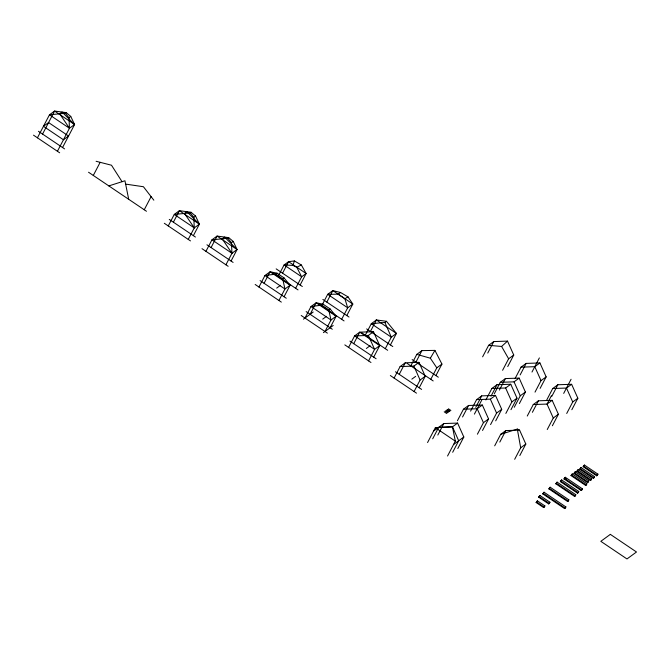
<?xml version="1.0" encoding="UTF-8"?>
<svg xmlns="http://www.w3.org/2000/svg" width="670" height="670" viewBox="0 0 670 670"><rect width="100%" height="100%" fill="white"/><g stroke="black" fill="none" stroke-linecap="round" stroke-linejoin="round"><path stroke-width="1" d="M278.075 276.459L284.088 264.952L292.941 265.404L294.415 260.932L301.349 264.993L306.14 273.502L300.127 285.01M37.436 137.811L49.471 114.796L54.597 111.052L66.213 112.627L70.744 116.404L74.588 124.52L62.553 147.534M42.562 134.067L54.597 111.052L74.588 124.52L69.454 128.263L57.427 151.278M93.298 175.44L100.157 162.324M144.243 209.76L151.102 196.645M168.254 225.941L174.275 214.434L179.401 210.681L191.017 212.264L195.556 216.041L199.392 224.148L193.37 235.656M173.388 222.189L179.401 210.681L199.392 224.148L194.258 227.892L188.245 239.399M205.941 251.325L211.955 239.818L217.08 236.066L228.704 237.641L233.235 241.426L237.071 249.533L231.058 261.04M211.067 247.573L217.08 236.066L237.071 249.533L231.946 253.277L225.924 264.784M258.947 287.028L264.96 275.521L270.085 271.777L277.045 273.184L283.988 277.857L290.077 285.236L284.063 296.743M264.072 283.284L270.085 271.777L290.077 285.236L284.951 288.988L278.929 300.495M282.564 273.184L288.577 261.677L294.415 260.932M295.637 288.293L301.651 276.785L306.14 273.502L288.577 261.677L284.088 264.952L301.651 276.785L296.751 267.255L292.941 265.404M304.984 318.041L310.997 306.533L316.123 302.79L323.082 304.197L330.025 308.87L336.114 316.248L330.101 327.756M310.109 314.297L316.123 302.79L336.114 316.248L330.988 320L324.967 331.508M321.684 305.838L327.697 294.331L332.831 290.587L340.561 292.514L347.99 296.844L352.822 304.046L346.8 315.553M326.818 302.095L332.831 290.587L352.822 304.046L347.688 307.798L341.675 319.305M348.584 347.412L354.606 335.904L359.731 332.161L373.483 331.7L379.722 345.628L373.701 357.135M353.718 343.668L359.731 332.161L379.722 345.628L374.589 349.372L368.575 360.879M365.292 335.209L371.306 323.702L376.431 319.959L386.481 321.298L396.422 333.425L390.409 344.933M370.418 331.466L376.431 319.959M385.275 348.676L391.297 337.169L396.422 333.425M394.094 378.073L400.116 366.565L405.241 362.813L418.993 362.353L425.232 376.28L419.211 387.788M399.228 374.321L405.241 362.813M410.802 365.87L416.815 354.363L421.941 350.611L434.922 350.393L441.932 364.078L435.919 375.585M415.928 362.118L421.941 350.611M414.085 391.531L420.098 380.024L425.232 376.28M430.785 379.329L436.806 367.822L441.932 364.078M427.569 442.552L435.341 427.686L452.468 426.832L457.593 423.088L463.824 437.016L457.811 448.523M432.694 438.8L438.708 427.293L452.468 426.832L458.699 440.76L452.685 452.267M437.82 435.056L443.842 423.549L457.593 423.088M482.618 356.825L488.631 345.326L493.756 341.574L507.517 341.114L513.748 355.041L507.734 366.549M487.743 353.082L493.756 341.574M457.426 420.735L463.447 409.228L468.573 405.476L482.325 405.023L488.564 418.943L482.542 430.45M462.56 416.983L468.573 405.476M470.583 411.12L476.605 399.613L481.73 395.87L495.482 395.409L501.721 409.328L495.7 420.835M447.552 456.01L455.324 441.153L452.468 426.832M475.717 407.377L481.73 395.87M474.402 414.119L481.789 399.99M485.859 399.957L491.881 388.458L497.006 384.706L510.758 384.245L516.997 398.173L510.976 409.68M502.601 370.292L508.622 358.785L513.748 355.041M490.993 396.213L497.006 384.706M494.267 393.818L500.281 382.31L505.415 378.567L519.166 378.106L525.397 392.034L519.384 403.541M499.393 390.074L505.415 378.567M477.417 434.194L483.43 422.686L488.564 418.943M490.574 424.587L496.587 413.08L501.721 409.328M515.021 378.659L521.034 367.152L526.168 363.408L539.919 362.947L546.15 376.867L540.137 388.374M520.146 374.915L526.168 363.408M505.85 413.423L511.863 401.916L516.997 398.173M531.988 372.043L539.375 357.914M514.259 407.285L520.272 395.777L525.397 392.034M494.686 445.835L500.699 434.328L505.833 430.576L519.585 430.115L525.816 444.043L519.803 455.55M499.812 442.083L505.833 430.576M535.012 392.126L541.025 380.619L546.15 376.867M527.265 416.045L533.278 404.538L538.412 400.794L552.164 400.333L558.395 414.253L552.381 425.76M532.39 412.301L538.412 400.794M514.677 459.293L520.691 447.786L525.816 444.043M546.72 400.015L552.733 388.508L557.859 384.756L571.619 384.295L577.85 398.223L571.837 409.73M551.41 395.71L547.03 404.077L553.269 418.005L547.256 429.512M551.846 396.263L557.859 384.756M563.688 393.399L571.075 379.27M566.711 413.474L572.724 401.966L577.85 398.223M538.672 497.173L539.936 495.507L549.936 502.232L549.308 503.438L548.663 503.907L538.672 497.173L539.936 495.507M536.134 502.534L537.399 500.867L544.894 505.917L544.266 507.115L543.63 507.584L536.134 502.534L537.399 500.867M542.759 493.882L544.032 492.216L565.89 506.939L565.262 508.136L564.626 508.605L542.759 493.882L544.032 492.216M548.872 488.882L550.145 487.216L568.847 499.82L568.227 501.018L567.582 501.487L548.872 488.882L550.145 487.216M555.84 483.799L557.105 482.132L575.815 494.728L575.187 495.926L574.55 496.395L555.84 483.799L557.105 482.132M548.663 503.907L549.936 502.232M560.363 481.604L561.628 479.938L578.754 491.47L578.126 492.668L577.481 493.137L560.363 481.604L561.628 479.938M564.006 478.941L565.271 477.274L582.389 488.815L581.769 490.013L581.125 490.482L564.006 478.941L565.271 477.274M571.024 475.591L572.297 473.925L586.886 483.748L586.267 484.946L585.622 485.415L571.024 475.591L572.297 473.925M573.964 473.439L575.237 471.772L588.729 480.859L588.101 482.065L587.456 482.526L573.964 473.439L575.237 471.772M576.828 471.353L578.093 469.687L591.585 478.774L590.965 479.971L590.32 480.44L576.828 471.353L578.093 469.687M579.768 469.201L581.032 467.534L594.524 476.63L593.896 477.827L593.26 478.296L579.768 469.201L581.032 467.534M583.168 466.722L584.433 465.055L597.925 474.142L597.297 475.34L596.66 475.809L583.168 466.722L584.433 465.055M567.582 501.487L568.847 499.82M574.55 496.395L575.815 494.728M577.481 493.137L578.754 491.47M581.125 490.482L582.389 488.815M585.622 485.415L586.886 483.748M587.456 482.526L588.729 480.859M590.32 480.44L591.585 478.774M593.26 478.296L594.524 476.63M596.66 475.809L597.925 474.142M436.806 367.822L430.349 358.207L434.922 350.393M488.631 345.326L501.595 346.457L507.517 341.114M65.35 113.264L68.993 117.694L69.454 128.263L49.471 114.796L65.35 113.264L66.213 112.627M68.993 117.694L70.744 116.404M190.154 212.892L193.798 217.323L194.258 227.892L174.275 214.434L190.154 212.892L191.017 212.264M193.798 217.323L195.556 216.041M227.834 238.277L231.477 242.708L231.946 253.277L211.955 239.818L227.834 238.277L228.704 237.641M231.477 242.708L233.235 241.426M275.73 274.139L282.681 278.812L284.951 288.988L264.96 275.521L275.73 274.139L277.045 273.184M282.681 278.812L283.988 277.857M276.685 288.1L280.504 285.311M321.767 305.151L328.719 309.825L330.988 320L310.997 306.533L321.767 305.151L323.082 304.197M303.426 319.18L313.208 312.027M328.719 309.825L330.025 308.87M322.722 319.113L326.541 316.324M323.417 332.638L333.199 325.494M371.306 323.702L384.898 322.454L386.481 321.298M368.358 335.444L374.589 349.372L354.606 335.904L368.358 335.444L373.483 331.7M366.331 348.484L370.15 345.695M400.116 366.565L413.867 366.105L418.993 362.353M411.841 379.145L415.66 376.356M433.582 431.044L443.842 423.549M463.447 409.228L477.199 408.767L482.325 405.023M476.605 399.613L490.356 399.153L495.482 395.409M491.881 388.458L505.632 387.997L510.758 384.245M500.281 382.31L514.041 381.85L519.166 378.106M521.034 367.152L534.786 366.691L539.919 362.947M453.573 444.503L463.824 437.016M552.733 388.508L566.485 388.047L571.619 384.295M552.164 400.333L547.03 404.077L533.278 404.538M553.269 418.005L558.395 414.253M544.258 506.386L544.894 505.917M565.254 507.408L565.89 506.939M338.107 294.172L344.899 298.761L347.688 307.798L327.697 294.331L338.107 294.172L340.561 292.514M344.899 298.761L347.99 296.844M296.751 267.255L301.349 264.993M108.833 185.908L124.955 180.774L128.707 199.3M500.699 434.328L517.307 429.076L519.585 430.115M125.625 184.108L143.422 186.729L153.84 200.188M96.103 161.286L111.496 165.222L122.049 181.696M416.815 354.363L430.349 358.207M376.23 319.825L396.221 333.283M583.805 466.253L597.297 475.34M371.398 323.769L391.389 337.236M580.404 468.732L593.896 477.827M322.848 299.423L349.011 317.044M366.641 328.92L392.804 346.541M412.151 359.581L438.314 377.202M577.473 470.884L590.965 479.971M276.174 268.871L302.329 286.5M574.609 472.97L588.101 482.065M271.869 272.28L298.033 289.909M317.915 303.292L344.07 320.922M361.515 332.672L387.679 350.293M407.025 363.324L433.189 380.945M571.669 475.122L586.267 484.946M564.634 477.744L566.343 478.899M564.643 478.481L581.769 490.013M560.999 481.135L578.126 492.668M38.433 131.286L64.596 148.908M169.259 219.408L195.422 237.038M206.938 244.793L233.101 262.414M260.102 280.613L286.266 298.234M306.148 311.625L332.303 329.246M349.941 341.122L376.104 358.752M395.451 371.783L421.614 389.404M448.381 408.775L450.877 410.459M447.485 409.429L449.989 411.112M556.477 483.33L575.187 495.926M446.806 409.923L449.302 411.606M445.977 410.534L448.473 412.218M445.156 411.129L447.652 412.812M33.5 135.164L59.663 152.785M88.54 172.24L146.479 211.268M164.317 223.286L190.481 240.907M202.005 248.671L228.16 266.291M255.169 284.482L281.333 302.111M301.207 315.495L327.37 333.124M344.816 344.874L370.971 362.495M390.325 375.527L416.48 393.148M444.202 411.824L446.706 413.507M549.517 488.413L568.227 501.018M543.404 493.413L565.262 508.136M539.317 496.705L549.308 503.438M435.341 427.686L455.324 441.153M536.77 502.065L544.266 507.115M237.071 249.533L224.576 237.088L222.189 238.822L231.946 253.277M199.392 224.148L186.888 211.703L184.51 213.437L194.258 227.892M74.588 124.52L62.084 112.066L59.705 113.808L69.454 128.263M501.595 346.457L508.622 358.785M566.485 388.047L572.724 401.966M534.786 366.691L541.025 380.619M514.041 381.85L520.272 395.777M505.632 387.997L511.863 401.916M490.356 399.153L496.587 413.08M477.199 408.767L483.43 422.686M413.867 366.105L420.098 380.024M384.898 322.454L391.297 337.169M517.307 429.076L520.691 447.786M48.583 122.56L43.45 126.303L63.441 139.77L68.566 136.027L48.583 122.56M610.337 534.367L600.822 541.327L626.978 558.947L636.5 551.996L610.337 534.367"/></g></svg>
